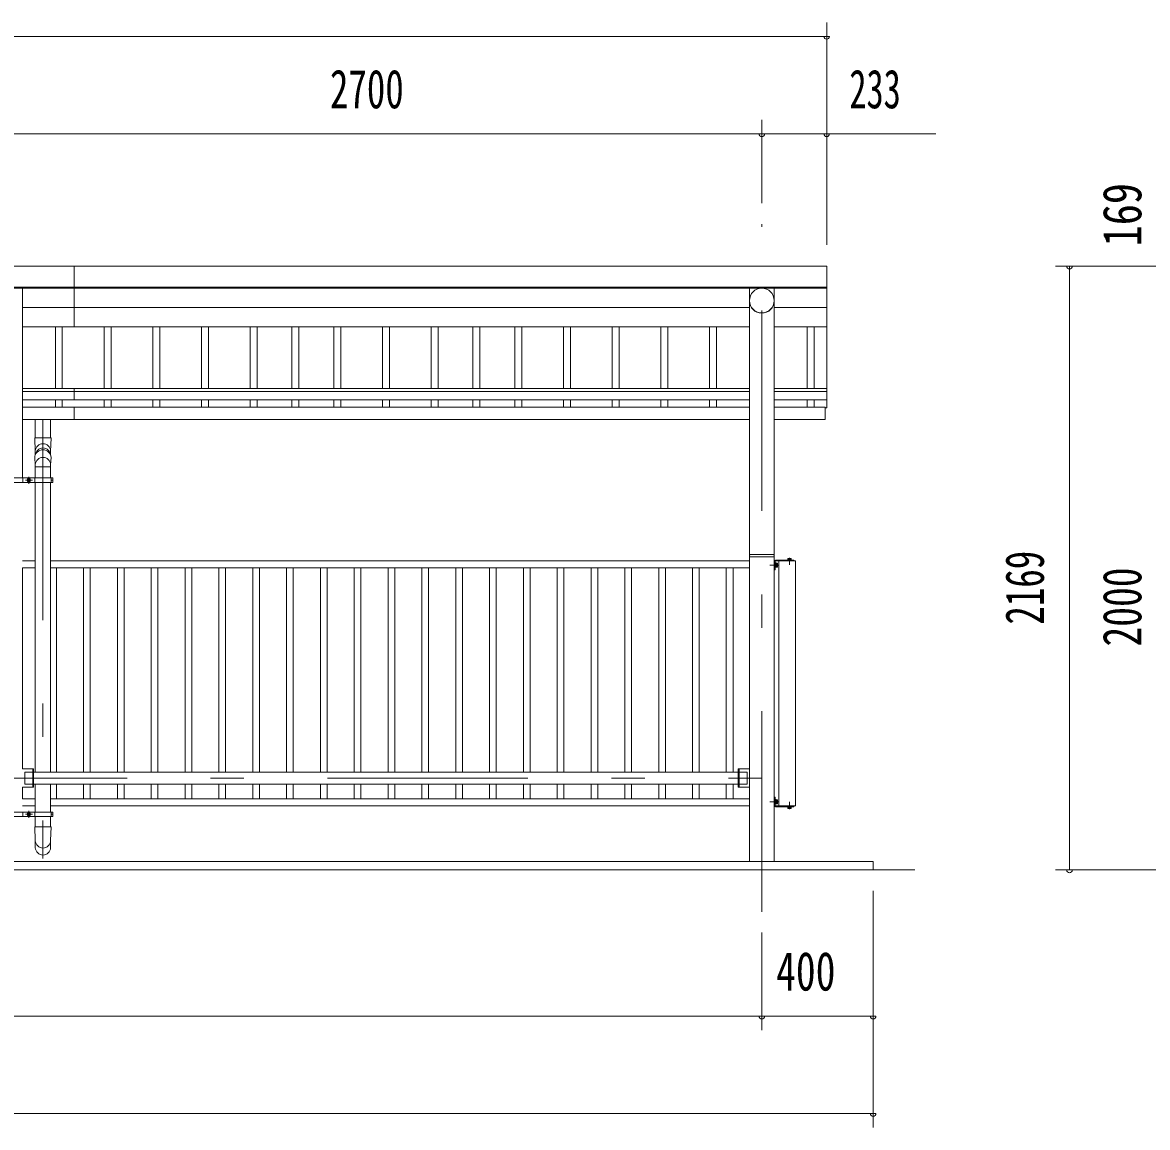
# Model space of a CAD drawing. Units: millimetres, scale not verified. Extents: x -27018 to 27029, y -10500 to 10500.
# Drawn here: x 6701 to 10742, y 870 to 4839 of the extents above; entities that cross this region are included whole.
import ezdxf
from ezdxf.enums import TextEntityAlignment as Align

# ---------------------------------------------------------------- set-up
doc = ezdxf.new("R2010")
doc.units = ezdxf.units.MM
doc.header["$LTSCALE"] = 60
doc.linetypes.add('USER3', pattern=[24, 12, -5, 2, -5])
for name, color, linetype, lineweight in [('0-2_1-05BOLD', 7, 'Continuous', 18), ('0-3_1-25CENTER', 3, 'USER3', 18), ('0-4_1-45THIN', 4, 'Continuous', 18), ('0-5_1-55DIM', 3, 'Continuous', 18)]:
    doc.layers.add(name, color=color, linetype=linetype, lineweight=lineweight)
doc.styles.add('ＭＳ ゴシック', font='')
doc.styles.get('ＭＳ ゴシック').set_extended_font_data('MS Gothic')

msp = doc.modelspace()

# ---------------------------------------------------------------- linework, layer by layer
at = {"layer": '0-2_1-05BOLD'}
for p, q in [((6886.49, 3745.48), (6886.49, 3963.67)), ((9589.48, 3888.53), (-1076.51, 3888.53)), ((-1076.51, 3884.46), (9589.49, 3884.46)), ((6701.04, 3884.46), (6701.04, 3202.67)), ((9311.94, 1824.67), (9311.94, 3884.46)), ((9401.03, 3884.46), (9401.03, 1824.67)), ((9311.93, 3814.97), (6701.04, 3814.97)), ((9589.48, 3814.97), (9401.03, 3814.97)), ((6701.04, 3745.48), (9311.93, 3745.48)), ((9401.03, 3745.48), (9589.48, 3745.48)), ((9311.93, 3523.86), (6701.04, 3523.86)), ((6886.49, 3483.82), (6886.49, 3523.86)), ((9589.48, 3523.86), (9401.04, 3523.86)), ((6701.04, 3513.43), (9311.93, 3513.43)), ((9311.93, 3483.82), (6701.04, 3483.82)), ((9589.48, 3483.82), (9401.03, 3483.82)), ((9401.04, 3513.43), (9589.48, 3513.43)), ((6701.04, 3457.49), (9311.93, 3457.49)), ((6886.49, 3412.49), (6886.49, 3457.49)), ((9401.03, 3457.49), (9584.49, 3457.49)), ((9311.93, 3412.49), (6701.04, 3412.49)), ((6746.99, 3412.49), (6746.99, 3347.34)), ((6801.99, 3347.34), (6801.99, 3412.49)), ((6746.99, 3243.22), (6801.99, 3243.22)), ((6702.64, 3202.67), (6702.64, 3186.67)), ((6745.39, 3202.67), (6745.39, 3186.67)), ((6803.59, 3186.67), (6803.59, 3202.67)), ((6803.59, 3194.67), (6809.69, 3194.67)), ((6746.99, 3186.67), (6746.99, 2146.02)), ((6801.99, 2146.02), (6801.99, 3186.67)), ((9401.04, 2919.67), (9311.94, 2919.67)), ((9314.94, 2927.67), (9398.04, 2927.67)), ((9449.79, 2909.47), (9449.79, 2907.87)), ((9450.26, 2912.97), (9450.26, 2909.47)), ((9453.15, 2912.97), (9453.15, 2909.47)), ((9458.92, 2909.47), (9458.92, 2912.97)), ((6701.04, 2904.67), (6746.99, 2904.67)), ((6746.99, 2879.67), (6701.04, 2879.67)), ((9311.94, 2904.67), (6801.99, 2904.67)), ((6801.99, 2879.67), (9311.94, 2879.67)), ((9405.24, 2904.67), (9477.24, 2904.67)), ((9405.84, 2891.67), (9407.84, 2889.67)), ((9407.84, 2887.67), (9405.84, 2889.67)), ((9407.84, 2893.42), (9412.64, 2893.42)), ((9412.64, 2885.92), (9407.84, 2885.92)), ((9417.24, 2024.67), (9417.24, 2904.67)), ((6737.84, 2157.67), (6737.84, 2091.67)), ((6741.04, 2146.02), (9271.94, 2146.02)), ((9275.14, 2091.67), (9275.14, 2157.67)), ((9271.94, 2103.32), (6741.04, 2103.32)), ((6746.99, 2002.67), (6746.99, 2103.32)), ((6801.99, 2002.67), (6801.99, 2103.32)), ((9303.99, 2103.32), (9275.14, 2103.32)), ((6741.04, 2091.67), (6701.04, 2091.67)), ((6701.04, 2049.67), (6746.99, 2049.67)), ((6746.99, 2024.67), (6701.04, 2024.67)), ((9311.94, 2049.67), (6801.99, 2049.67)), ((6801.99, 2024.67), (9311.94, 2024.67)), ((9407.84, 2041.67), (9405.84, 2039.67)), ((9405.84, 2037.67), (9407.84, 2039.67)), ((9412.64, 2043.42), (9407.84, 2043.42)), ((9407.84, 2035.92), (9412.64, 2035.92)), ((6604.24, 2002.67), (6809.69, 2002.67)), ((6702.64, 2002.67), (6702.64, 1986.67)), ((6745.39, 1986.67), (6745.39, 2002.67)), ((6746.99, 1949.76), (6746.99, 1986.67)), ((6801.99, 1986.67), (6801.99, 1949.76)), ((6803.59, 1986.67), (6803.59, 2002.67)), ((6803.59, 1994.67), (6809.69, 1994.67)), ((6809.69, 2002.67), (6809.69, 1986.67)), ((9453.15, 2016.38), (9453.15, 2019.87)), ((9458.92, 2019.87), (9458.92, 2016.38)), ((9756.48, 1824.67), (9756.48, 1794.67)), ((-1393.51, 1794.67), (9906.48, 1794.67))]:
    msp.add_line(p, q, dxfattribs=at)
for points in [[(-1076.51, 3454.91), (-1076.51, 3963.67), (9589.48, 3963.67), (9589.48, 3454.91), (9584.49, 3454.91)], [(9584.49, 3457.49), (9584.49, 3412.49), (9401.03, 3412.49)], [(6801.99, 3285.11), (6801.99, 3297.68), (6803.99, 3347.34), (6744.99, 3347.34), (6746.99, 3297.68), (6746.99, 3285.11)], [(6745, 3276.13), (6746.99, 3250.17), (6746.99, 3202.67)], [(6801.99, 3202.67), (6801.99, 3250.17), (6803.99, 3276.01)], [(9449.79, 2909.47), (9462.29, 2909.47), (9462.29, 2907.87)], [(9461.81, 2909.47), (9461.81, 2912.97), (9460.94, 2913.47), (9451.14, 2913.47), (9450.26, 2912.97)], [(9404.24, 2903.67), (9404.24, 2872.87), (9401.04, 2872.87)], [(9404.24, 2881.17), (9405.84, 2881.17), (9405.84, 2898.17), (9404.24, 2898.17)], [(9471.04, 2904.67), (9471.04, 2907.87), (9405.24, 2907.87)], [(9477.24, 2904.67), (9477.24, 2024.67), (9405.24, 2024.67)], [(9405.84, 2897.47), (9407.84, 2897.47), (9407.84, 2881.87), (9405.84, 2881.87)], [(9407.84, 2882.16), (9412.64, 2882.16), (9413.34, 2883.37), (9413.34, 2895.97), (9412.64, 2897.18), (9407.84, 2897.18)], [(6741.04, 2091.67), (6741.04, 2157.67), (6701.04, 2157.67)], [(6737.84, 2103.32), (6708.99, 2103.32), (6708.99, 2146.02), (6737.84, 2146.02)], [(9311.94, 2157.67), (9271.94, 2157.67), (9271.94, 2091.67), (9311.94, 2091.67)], [(9275.14, 2146.02), (9303.99, 2146.02), (9303.99, 2103.32)], [(9404.24, 2025.67), (9404.24, 2056.47), (9401.04, 2056.47)], [(9404.24, 2048.17), (9405.84, 2048.17), (9405.84, 2031.17), (9404.24, 2031.17)], [(9405.24, 2021.47), (9471.04, 2021.47), (9471.04, 2024.67)], [(9405.84, 2031.87), (9407.84, 2031.87), (9407.84, 2047.47), (9405.84, 2047.47)], [(9407.84, 2047.18), (9412.64, 2047.18), (9413.34, 2045.97), (9413.34, 2033.37), (9412.64, 2032.17), (9407.84, 2032.17)], [(9462.29, 2021.47), (9462.29, 2019.87), (9449.79, 2019.87), (9449.79, 2021.47)], [(6809.69, 1986.67), (6604.24, 1986.67), (6604.24, 2002.67)], [(9450.26, 2019.87), (9450.26, 2016.38), (9451.14, 2015.87), (9460.94, 2015.87), (9461.81, 2016.38), (9461.81, 2019.87)], [(6801.99, 1874.26), (6801.99, 1900.1), (6803.99, 1949.76), (6744.99, 1949.76), (6746.99, 1900.1), (6746.99, 1874.26)], [(9756.48, 1824.67), (-1243.51, 1824.67), (-1243.51, 1794.67)]]:
    msp.add_lwpolyline(points, dxfattribs=at)
for points in [[(6604.24, 3186.67), (6809.69, 3186.67), (6809.69, 3202.67), (6604.24, 3202.67)], [(6719.01, 3197.56), (6724.01, 3200.44), (6729.01, 3197.56), (6729.01, 3191.78), (6724.01, 3188.9), (6719.01, 3191.78)], [(6719.01, 1997.56), (6724.01, 2000.44), (6729.01, 1997.56), (6729.01, 1991.78), (6724.01, 1988.9), (6719.01, 1991.78)]]:
    msp.add_lwpolyline(points, close=True, dxfattribs=at)
for centre, radius in [((9356.49, 3839.91), 44.55), ((6724.01, 3194.67), 6.25), ((6724.01, 3194.67), 4.9), ((6724.01, 1994.67), 6.25), ((6724.01, 1994.67), 4.9)]:
    msp.add_circle(centre, radius, dxfattribs=at)
for centre, radius, start, end in [((9356.49, 3839.22), 44.55, 180, 0), ((6774.49, 3297.97), 27.55, 3.55867, 176.44133), ((6774.49, 3274.3), 29.55, 3.56303, 176.43697), ((6774.49, 3282.8), 27.55, 3.55867, 176.44133), ((6774.49, 3249.19), 27.55, 3.55867, 176.44133), ((9314.94, 2924.67), 3, 90, 180), ((9398.04, 2924.67), 3, 0, 90), ((9451.71, 2911.15), 2.32, 51.46857, 90), ((9456.04, 2904.96), 8.51, 70.17088, 109.83133), ((9460.37, 2911.15), 2.32, 90, 128.54623), ((9405.24, 2903.67), 4.2, 90, 180), ((9405.24, 2903.67), 1, 90, 180), ((9410.46, 2895.3), 2.88, 319.27318, 360), ((9402.88, 2889.67), 10.46, 338.97459, 21.0237), ((9410.46, 2884.04), 2.88, 0, 40.72682), ((9405.24, 2025.67), 4.2, 180, 270), ((9405.24, 2025.67), 1, 180, 270), ((9410.46, 2045.3), 2.88, 319.27318, 360), ((9402.88, 2039.67), 10.46, 338.9763, 21.02541), ((9410.46, 2034.04), 2.88, 0, 40.72682), ((9451.71, 2018.19), 2.32, 270, 308.53143), ((9456.04, 2024.38), 8.51, 250.16867, 289.82912), ((9460.37, 2018.19), 2.32, 231.45377, 270), ((6774.49, 1901.08), 27.55, 183.55867, 356.44133), ((6774.49, 1875.97), 27.55, 183.56303, 356.43697)]:
    msp.add_arc(centre, radius, start, end, dxfattribs=at)
at = {"layer": '0-3_1-25CENTER'}
for p, q in [((9356.49, 1644.67), (9356.49, 4114.67)), ((6774.49, 3412.49), (6774.49, 1836.31)), ((6711.51, 3194.67), (6736.51, 3194.67)), ((6724.01, 3182.17), (6724.01, 3207.17)), ((9456.04, 2890.19), (9456.04, 2916.38)), ((9417.34, 2889.67), (9385.43, 2889.67)), ((-843.51, 2124.67), (9356.49, 2124.67)), ((9385.43, 2039.67), (9417.34, 2039.67)), ((9456.04, 2039.15), (9456.04, 2012.96)), ((6711.51, 1994.67), (6736.51, 1994.67)), ((6724.01, 1982.17), (6724.01, 2007.17))]:
    msp.add_line(p, q, dxfattribs=at)
at = {"layer": '0-4_1-45THIN'}
for p, q in [((6818.99, 3745.48), (6818.99, 3523.86)), ((6843.99, 3523.86), (6843.99, 3745.48)), ((6993.99, 3523.86), (6993.99, 3745.48)), ((7018.99, 3745.48), (7018.99, 3523.86)), ((7168.99, 3745.48), (7168.99, 3523.86)), ((7193.99, 3523.86), (7193.99, 3745.48)), ((7343.99, 3523.86), (7343.99, 3745.48)), ((7368.99, 3745.48), (7368.99, 3523.86)), ((7518.98, 3745.48), (7518.98, 3523.86)), ((7543.98, 3523.86), (7543.98, 3745.48)), ((7668.98, 3523.86), (7668.98, 3745.48)), ((7693.99, 3745.48), (7693.99, 3523.86)), ((7818.98, 3745.48), (7818.98, 3523.86)), ((7843.98, 3523.86), (7843.98, 3745.48)), ((7993.99, 3523.86), (7993.99, 3745.48)), ((8018.99, 3745.48), (8018.99, 3523.86)), ((8168.98, 3745.48), (8168.98, 3523.86)), ((8193.98, 3523.86), (8193.98, 3745.48)), ((8318.99, 3523.86), (8318.99, 3745.48)), ((8343.99, 3745.48), (8343.99, 3523.86)), ((8468.98, 3745.48), (8468.98, 3523.86)), ((8493.99, 3523.86), (8493.99, 3745.48)), ((8643.99, 3523.86), (8643.99, 3745.48)), ((8668.99, 3745.48), (8668.99, 3523.86)), ((8818.99, 3745.48), (8818.99, 3523.86)), ((8843.99, 3523.86), (8843.99, 3745.48)), ((8993.99, 3523.86), (8993.99, 3745.48)), ((9018.99, 3745.48), (9018.99, 3523.86)), ((9168.99, 3745.48), (9168.99, 3523.86)), ((9193.99, 3523.86), (9193.99, 3745.48)), ((9518.99, 3523.86), (9518.99, 3745.48)), ((9543.99, 3745.48), (9543.99, 3523.86)), ((6818.99, 3483.82), (6818.99, 3457.49)), ((6843.99, 3457.49), (6843.99, 3483.82)), ((6993.99, 3457.49), (6993.99, 3483.82)), ((7018.99, 3483.82), (7018.99, 3457.49)), ((7168.99, 3483.82), (7168.99, 3457.49)), ((7193.99, 3457.49), (7193.99, 3483.82)), ((7343.99, 3457.49), (7343.99, 3483.82)), ((7368.99, 3483.82), (7368.99, 3457.49)), ((7518.98, 3483.82), (7518.98, 3457.49)), ((7543.98, 3457.49), (7543.98, 3483.82)), ((7668.98, 3457.49), (7668.98, 3483.82)), ((7693.99, 3483.82), (7693.99, 3457.49)), ((7818.98, 3483.82), (7818.98, 3457.49)), ((7843.98, 3457.49), (7843.98, 3483.82)), ((7993.99, 3457.49), (7993.99, 3483.82)), ((8018.99, 3483.82), (8018.99, 3457.49)), ((8168.98, 3483.82), (8168.98, 3457.49)), ((8193.98, 3457.49), (8193.98, 3483.82)), ((8318.99, 3457.49), (8318.99, 3483.82)), ((8343.99, 3483.82), (8343.99, 3457.49)), ((8468.98, 3483.82), (8468.98, 3457.49)), ((8493.99, 3457.49), (8493.99, 3483.82)), ((8643.99, 3457.49), (8643.99, 3483.82)), ((8668.99, 3483.82), (8668.99, 3457.49)), ((8818.99, 3483.82), (8818.99, 3457.49)), ((8843.99, 3457.49), (8843.99, 3483.82)), ((8993.99, 3457.49), (8993.99, 3483.82)), ((9018.99, 3483.82), (9018.99, 3457.49)), ((9168.99, 3483.82), (9168.99, 3457.49)), ((9193.99, 3457.49), (9193.99, 3483.82)), ((9518.99, 3457.49), (9518.99, 3483.82)), ((9543.99, 3483.82), (9543.99, 3457.49)), ((6701.49, 2157.67), (6701.49, 2879.67)), ((6822.99, 2879.67), (6822.99, 2146.02)), ((6920.49, 2146.02), (6920.49, 2879.67)), ((6944.49, 2879.67), (6944.49, 2146.02)), ((7041.99, 2146.02), (7041.99, 2879.67)), ((7065.99, 2879.67), (7065.99, 2146.02)), ((7163.5, 2146.02), (7163.5, 2879.67)), ((7187.49, 2879.67), (7187.49, 2146.02)), ((7284.99, 2146.02), (7284.99, 2879.67)), ((7308.99, 2879.67), (7308.99, 2146.02)), ((7406.5, 2146.02), (7406.5, 2879.67)), ((7430.5, 2879.67), (7430.5, 2146.02)), ((7527.99, 2146.02), (7527.99, 2879.67)), ((7552, 2879.67), (7552, 2146.02)), ((7649.5, 2146.02), (7649.5, 2879.67)), ((7673.5, 2879.67), (7673.5, 2146.02)), ((7771, 2146.02), (7771, 2879.67)), ((7795, 2879.67), (7795, 2146.02)), ((7892.5, 2146.02), (7892.5, 2879.67)), ((7916.5, 2879.67), (7916.5, 2146.02)), ((8014, 2146.02), (8014, 2879.67)), ((8038, 2879.67), (8038, 2146.02)), ((8135.5, 2146.02), (8135.5, 2879.67)), ((8159.5, 2879.67), (8159.5, 2146.02)), ((8257, 2146.02), (8257, 2879.67)), ((8281, 2879.67), (8281, 2146.02)), ((8378.5, 2146.02), (8378.5, 2879.67)), ((8402.5, 2879.67), (8402.5, 2146.02)), ((8500, 2146.02), (8500, 2879.67)), ((8524, 2879.67), (8524, 2146.02)), ((8621.5, 2146.02), (8621.5, 2879.67)), ((8645.5, 2879.67), (8645.5, 2146.02)), ((8743, 2146.02), (8743, 2879.67)), ((8767, 2879.67), (8767, 2146.02)), ((8864.5, 2146.02), (8864.5, 2879.67)), ((8888.5, 2879.67), (8888.5, 2146.02)), ((8986, 2146.02), (8986, 2879.67)), ((9010, 2879.67), (9010, 2146.02)), ((9107.5, 2146.02), (9107.5, 2879.67)), ((9131.5, 2879.67), (9131.5, 2146.02)), ((9229, 2146.02), (9229, 2879.67)), ((9253, 2879.67), (9253, 2146.02)), ((6822.99, 2103.32), (6822.99, 2049.67)), ((6920.49, 2049.67), (6920.49, 2103.32)), ((6944.49, 2103.32), (6944.49, 2049.67)), ((7041.99, 2049.67), (7041.99, 2103.32)), ((7065.99, 2103.32), (7065.99, 2049.67)), ((7163.5, 2049.67), (7163.5, 2103.32)), ((7187.49, 2103.32), (7187.49, 2049.67)), ((7284.99, 2049.67), (7284.99, 2103.32)), ((7308.99, 2103.32), (7308.99, 2049.67)), ((7406.5, 2049.67), (7406.5, 2103.32)), ((7430.5, 2103.32), (7430.5, 2049.67)), ((7527.99, 2049.67), (7527.99, 2103.32)), ((7552, 2103.32), (7552, 2049.67)), ((7649.5, 2049.67), (7649.5, 2103.32)), ((7673.5, 2103.32), (7673.5, 2049.67)), ((7771, 2049.67), (7771, 2103.32)), ((7795, 2103.32), (7795, 2049.67)), ((7892.5, 2049.67), (7892.5, 2103.32)), ((7916.5, 2103.32), (7916.5, 2049.67)), ((8014, 2049.67), (8014, 2103.32)), ((8038, 2103.32), (8038, 2049.67)), ((8135.5, 2049.67), (8135.5, 2103.32)), ((8159.5, 2103.32), (8159.5, 2049.67)), ((8257, 2049.67), (8257, 2103.32)), ((8281, 2103.32), (8281, 2049.67)), ((8378.5, 2049.67), (8378.5, 2103.32)), ((8402.5, 2103.32), (8402.5, 2049.67)), ((8500, 2049.67), (8500, 2103.32)), ((8524, 2103.32), (8524, 2049.67)), ((8621.5, 2049.67), (8621.5, 2103.32)), ((8645.5, 2103.32), (8645.5, 2049.67)), ((8743, 2049.67), (8743, 2103.32)), ((8767, 2103.32), (8767, 2049.67)), ((8864.5, 2049.67), (8864.5, 2103.32)), ((8888.5, 2103.32), (8888.5, 2049.67)), ((8986, 2049.67), (8986, 2103.32)), ((9010, 2103.32), (9010, 2049.67)), ((9107.5, 2049.67), (9107.5, 2103.32)), ((9131.5, 2103.32), (9131.5, 2049.67)), ((9229, 2049.67), (9229, 2103.32)), ((9253, 2103.32), (9253, 2049.67)), ((6701.49, 2049.67), (6701.49, 2091.67))]:
    msp.add_line(p, q, dxfattribs=at)
at = {"layer": '0-5_1-55DIM'}
for p, q in [((9589.49, 4039.67), (9589.49, 4838.67)), ((9589.49, 4788.67), (-1076.51, 4788.67)), ((9599.49, 4788.67), (9579.49, 4788.67)), ((9356.49, 4189.67), (9356.49, 4488.67)), ((9981.99, 4438.67), (-1469.01, 4438.67)), ((9366.49, 4438.67), (9346.49, 4438.67)), ((9599.49, 4438.67), (9579.49, 4438.67)), ((10411.49, 3963.67), (11261.48, 3963.67)), ((10471.48, 3963.67), (10451.48, 3963.67)), ((10461.48, 1794.67), (10461.48, 3963.67)), ((10461.48, 1794.67), (10461.48, 3963.67)), ((11281.48, 1794.67), (10411.49, 1794.67)), ((10471.48, 1794.67), (10451.48, 1794.67)), ((9756.49, 1719.67), (9756.49, 869.67)), ((9356.49, 1219.67), (9356.49, 1569.67)), ((-1243.51, 1269.67), (9756.49, 1269.67)), ((9366.49, 1269.67), (9346.49, 1269.67)), ((9766.49, 1269.67), (9746.49, 1269.67)), ((9756.49, 919.67), (-1243.51, 919.67)), ((9766.49, 919.67), (9746.49, 919.67))]:
    msp.add_line(p, q, dxfattribs=at)
for centre in [(9589.49, 4788.67), (9356.49, 4438.67), (9589.49, 4438.67), (10461.48, 3963.67), (10461.48, 1794.67), (9356.49, 1269.67), (9756.49, 1269.67), (9756.49, 919.67)]:
    msp.add_arc(centre, 10, 180, 0, dxfattribs=at)

# ---------------------------------------------------------------- texts
at = {"layer": '0-5_1-55DIM', "color": 7, "style": 'ＭＳ ゴシック'}
for s, width, p in [('2700', 0.7, (7805.15, 4488.67)), ('233', 0.65, (9670.78, 4488.67)), ('400', 0.75, (9407.75, 1319.67))]:
    msp.add_text(s, height=139.3, dxfattribs=dict(at, width=width)).set_placement(p, align=Align.BOTTOM_LEFT)
for s, width, p in [('169', 0.8, (10761.48, 4034.64)), ('2169', 0.7, (10411.48, 2675.93)), ('2000', 0.75, (10761.48, 2597.15))]:
    msp.add_text(s, height=139.3, rotation=90, dxfattribs=dict(at, width=width)).set_placement(p, align=Align.BOTTOM_LEFT)

doc.saveas('drawing.dxf')
